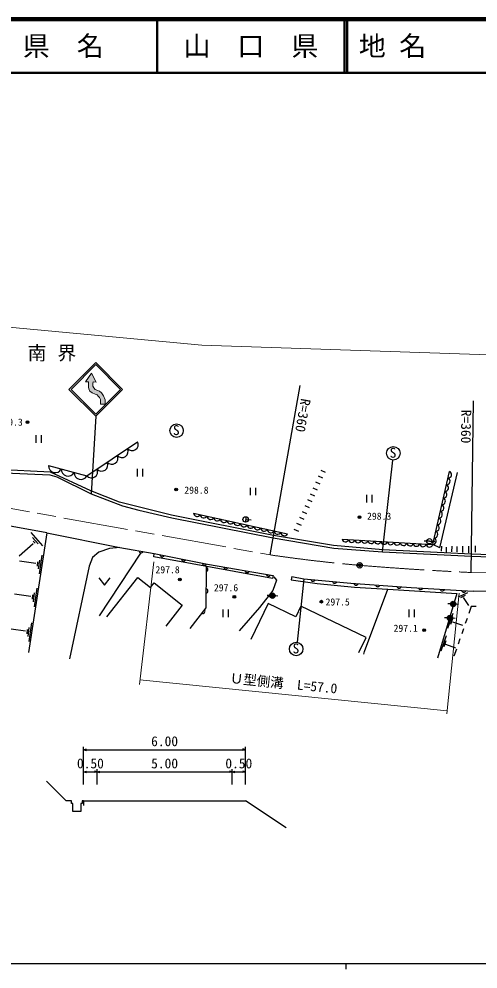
# Model space of a CAD drawing. Units: millimetres, scale not verified, with parts at other scales. Extents: x 40000 to 680000, y 20000 to 380000.
# Drawn here: x 307411 to 392475, y 204000 to 380000 of the extents above; entities that cross this region are included whole.
import ezdxf
from ezdxf.enums import TextEntityAlignment as Align

# ---------------------------------------------------------------- set-up
doc = ezdxf.new("R2010")
doc.units = ezdxf.units.MM
doc.header["$LTSCALE"] = 1000
doc.header["$PDMODE"] = 32
doc.header["$PDSIZE"] = 500
doc.linetypes.add('CHAIN', pattern=[18.5, 12, -1.5, 3.5, -1.5])
for name, color, linetype, lineweight in [('M-BGD', 7, 'Continuous', 25), ('M-BMK', 2, 'CHAIN', 13), ('M-BMK-SRVR', 3, 'Continuous', 25), ('M-STR-HTXT', 7, 'Continuous', 13), ('M-STR-STRC', 7, 'Continuous', 25), ('M-TTL', 2, 'Continuous', 140), ('M-TTL-BAND', 7, 'Continuous', 25), ('M-TTL-LINE', 7, 'Continuous', 50)]:
    doc.layers.add(name, color=color, linetype=linetype, lineweight=lineweight)
doc.layers.add('M-TTL-TXT', color=7, linetype='Continuous')
doc.styles.add('ＭＳ ゴシック', font='')
doc.styles.get('ＭＳ ゴシック').set_extended_font_data('MS Gothic')

msp = doc.modelspace()

# ---------------------------------------------------------------- hatches: boundary and pattern name
at = {"layer": 'M-STR-STRC'}
msp.add_hatch(color=256, dxfattribs=at).paths.add_polyline_path([(320566, 311045), (320354, 311468), (320309, 311801), (320264, 312753), (319720, 312783), (320838, 314369), (321729, 312738), (321140, 312753), (321110, 312481), (321125, 311997), (321261, 311650), (321548, 311347), (322319, 311045), (322681, 310728), (323089, 310214), (323376, 309474), (323361, 308673), (322500, 308673), (322500, 309096), (322485, 309504), (322334, 309882), (322107, 310108), (321896, 310350), (321533, 310501), (320944, 310758)])

# ---------------------------------------------------------------- linework, layer by layer
at = {"layer": 'M-BGD'}
for p, q in [((353938, 280725), (359537, 312113)), ((391224, 277453), (391628, 309250)), ((310521, 302899), (310521, 301499)), ((311571, 301499), (311571, 302899)), ((374772, 281275), (376694, 298297)), ((292084, 296506), (313148, 295579)), ((313250, 296030), (292117, 297070)), ((320745, 292572), (313250, 296030)), ((329337, 296648), (329337, 295248)), ((330387, 295248), (330387, 296648)), ((363332, 296430), (364151, 296058)), ((384079, 282623), (387216, 296180)), ((385401, 282023), (388692, 295960)), ((313148, 295579), (314405, 295152)), ((314405, 295152), (320777, 292045)), ((362340, 294245), (363159, 293873)), ((362836, 295338), (363655, 294966)), ((326064, 290465), (320745, 292572)), ((350249, 293153), (350249, 291753)), ((351299, 291753), (351299, 293153)), ((361844, 293152), (362663, 292780)), ((312576, 284829), (280403, 290490)), ((320777, 292045), (326587, 289814)), ((335686, 288049), (326064, 290465)), ((360852, 290967), (361671, 290595)), ((361348, 292060), (362167, 291688)), ((371813, 291850), (371813, 290450)), ((372863, 290450), (372863, 291850)), ((326587, 289814), (329610, 288975)), ((329610, 288975), (335719, 287571)), ((359860, 288782), (360679, 288410)), ((360356, 289874), (361175, 289502)), ((354577, 284305), (335686, 288049)), ((335719, 287571), (354505, 283903)), ((339769, 288469), (357154, 284638)), ((349448, 287777), (349373, 286780)), ((349411, 287279), (350408, 287203)), ((359364, 287689), (360183, 287317)), ((358372, 285504), (359191, 285132)), ((358868, 286596), (359687, 286224)), ((312576, 284829), (309173, 262650)), ((309608, 284885), (311784, 282374)), ((309941, 283954), (310977, 282778)), ((312576, 284829), (326075, 282077)), ((354505, 283903), (365742, 281969)), ((365689, 282443), (354577, 284305)), ((367276, 283655), (384079, 282623)), ((310046, 282761), (307466, 280496)), ((310011, 283287), (310380, 282901)), ((324191, 281878), (322236, 281223)), ((326075, 282077), (324191, 281878)), ((374815, 281660), (365689, 282443)), ((365742, 281969), (374772, 281275)), ((391268, 280878), (374789, 281662)), ((383467, 283240), (382467, 283240)), ((383467, 283240), (384467, 283240)), ((385401, 282023), (384079, 282623)), ((385707, 282344), (385629, 281385)), ((386565, 282173), (386581, 281221)), ((387595, 282329), (387572, 281260)), ((388578, 282274), (388531, 281291)), ((389584, 282305), (389577, 281166)), ((390716, 282344), (390708, 282126)), ((390708, 282126), (390723, 281127)), ((391940, 282415), (391933, 281213)), ((311653, 280673), (311145, 277185)), ((321043, 280205), (320399, 278660)), ((322236, 281223), (321043, 280205)), ((329898, 281069), (322280, 269455)), ((332405, 280377), (332452, 280978)), ((354371, 276359), (332405, 280377)), ((374772, 281275), (391263, 280509)), ((391263, 280509), (405894, 279893)), ((404994, 280277), (391268, 280878)), ((310545, 279105), (307518, 279549)), ((310857, 279448), (310763, 278613)), ((311184, 279760), (310958, 278145)), ((320399, 278660), (316752, 261478)), ((322198, 276483), (323248, 275083)), ((323248, 275083), (324298, 276483)), ((323714, 269239), (329446, 276519)), ((329446, 276519), (331787, 274675)), ((354484, 276912), (354371, 276359)), ((354633, 276652), (355116, 276028)), ((357956, 276702), (357876, 276116)), ((310717, 274574), (310210, 271087)), ((331787, 274675), (332452, 275519)), ((332452, 275519), (337653, 271424)), ((355116, 276028), (354461, 274109)), ((357876, 276116), (362664, 275422)), ((360200, 276287), (358941, 264527)), ((362664, 275422), (369557, 274714)), ((369557, 274714), (375770, 274340)), ((309609, 273006), (306582, 273451)), ((309921, 273349), (309827, 272515)), ((310249, 273661), (310022, 272047)), ((354461, 274109), (351976, 270966)), ((354373, 273170), (353373, 273182)), ((354373, 273170), (355373, 273158)), ((371463, 262846), (375770, 274340)), ((375770, 274340), (388530, 273597)), ((388530, 273597), (384941, 261591)), ((388774, 272915), (388841, 272941)), ((388841, 272941), (390599, 273726)), ((389268, 272800), (390152, 273242)), ((389731, 272826), (390708, 271328)), ((398580, 273851), (391548, 274009)), ((337653, 271424), (334599, 267543)), ((353562, 271738), (350357, 265036)), ((358723, 269270), (353562, 271738)), ((359659, 271226), (358723, 269270)), ((371757, 265440), (359659, 271226)), ((387874, 271632), (386874, 271644)), ((387874, 271632), (388874, 271621)), ((391223, 271186), (390766, 269872)), ((392126, 271145), (391223, 271186)), ((345214, 270582), (345214, 269182)), ((346264, 269182), (346264, 270582)), ((351976, 270966), (348238, 266675)), ((379633, 270582), (379633, 269182)), ((380683, 269182), (380683, 270582)), ((387793, 269871), (386822, 267062)), ((309731, 268150), (309224, 264663)), ((387260, 269029), (386260, 269041)), ((387260, 269029), (388260, 269017)), ((387734, 268946), (387372, 267835)), ((387723, 268315), (389572, 267671)), ((390437, 268928), (390109, 267983)), ((308623, 266582), (305960, 266973)), ((308935, 266925), (308842, 266090)), ((309263, 267237), (309037, 265622)), ((389780, 267039), (389451, 266094)), ((370405, 262614), (371757, 265440)), ((386548, 265707), (385577, 262899)), ((386490, 264783), (386127, 263671)), ((386478, 264151), (388327, 263507)), ((389123, 265150), (388794, 264205)), ((371344, 262333), (371463, 262846)), ((388466, 263261), (388008, 261947)), ((319395, 238151), (319395, 245133)), ((319395, 244633), (319895, 244758)), ((349395, 244633), (348895, 244758)), ((349395, 238151), (349395, 245133)), ((319395, 244633), (349395, 244633)), ((319395, 244633), (319895, 244508)), ((349395, 244633), (348895, 244508)), ((319395, 238151), (319395, 241022)), ((319395, 240522), (319895, 240647)), ((319395, 240522), (321895, 240522)), ((319395, 240522), (319895, 240397)), ((321895, 240522), (321395, 240647)), ((321895, 240522), (321395, 240397)), ((321895, 238151), (321895, 241022)), ((321895, 238151), (321895, 241022)), ((321895, 240522), (322395, 240647)), ((321895, 240522), (346895, 240522)), ((321895, 240522), (322395, 240397)), ((346895, 240522), (346395, 240647)), ((346895, 240522), (346395, 240397)), ((346895, 238151), (346895, 241022)), ((346895, 238151), (346895, 241022)), ((346895, 240522), (347395, 240647)), ((346895, 240522), (349395, 240522)), ((346895, 240522), (347395, 240397)), ((349395, 240522), (348895, 240647)), ((349395, 240522), (348895, 240397)), ((349395, 238151), (349395, 241022)), ((316145, 235151), (312490, 238806)), ((317145, 235151), (316145, 235151)), ((317145, 234651), (317145, 235151)), ((317395, 234651), (317145, 234651)), ((317395, 233151), (317395, 234651)), ((319145, 234651), (318895, 234651)), ((318895, 234651), (318895, 233151)), ((319395, 235151), (319145, 235151)), ((319145, 235151), (319145, 234651)), ((319395, 235151), (321895, 235151)), ((319395, 235151), (319395, 234313)), ((321895, 235151), (346895, 235151)), ((346895, 235151), (349395, 235151)), ((356895, 230151), (349395, 235151)), ((318895, 233151), (317395, 233151))]:
    msp.add_line(p, q, dxfattribs=at)
for points in [[(312884, 297298), (319993, 295363), (329393, 301682)], [(326075, 282077), (332452, 280978), (342372, 278992), (354484, 276912)], [(339109, 267058), (342110, 270928), (342131, 278598)], [(357956, 276702), (360200, 276287), (368924, 275471), (380101, 274681), (391548, 274009)]]:
    msp.add_lwpolyline(points, dxfattribs=at)
for centre, radius in [((308975, 305313), 100), ((308975, 305313), 80), ((308975, 305313), 60), ((308975, 305313), 40), ((308975, 305313), 20), ((308975, 305313), 20), ((336612, 303740), 1250), ((376779, 299544), 1250), ((336529, 292853), 100), ((336529, 292853), 80), ((336529, 292853), 60), ((336529, 292853), 40), ((336529, 292853), 20), ((336529, 292853), 20), ((349411, 287279), 500), ((370528, 287715), 100), ((370528, 287715), 80), ((370528, 287715), 60), ((370528, 287715), 40), ((370528, 287715), 20), ((370528, 287715), 20), ((383467, 283240), 500), ((337223, 276138), 100), ((337223, 276138), 80), ((337223, 276138), 60), ((337223, 276138), 40), ((337223, 276138), 20), ((337223, 276138), 20), ((347319, 272927), 100), ((347319, 272927), 80), ((347319, 272927), 60), ((347319, 272927), 40), ((347319, 272927), 20), ((347319, 272927), 20), ((354373, 273170), 500), ((354373, 273170), 400), ((354373, 273170), 300), ((354373, 273170), 200), ((354373, 273170), 100), ((354373, 273170), 20), ((363441, 272056), 100), ((363441, 272056), 80), ((363441, 272056), 60), ((363441, 272056), 40), ((363441, 272056), 20), ((363441, 272056), 20), ((387874, 271632), 500), ((387874, 271632), 400), ((387874, 271632), 300), ((387874, 271632), 200), ((387874, 271632), 100), ((387874, 271632), 20), ((387260, 269029), 500), ((387260, 269029), 400), ((387260, 269029), 300), ((387260, 269029), 200), ((387260, 269029), 100), ((387260, 269029), 20), ((382491, 266761), 100), ((382491, 266761), 80), ((382491, 266761), 60), ((382491, 266761), 40), ((382491, 266761), 20), ((382491, 266761), 20), ((358784, 263287), 1250)]:
    msp.add_circle(centre, radius, dxfattribs=at)
for centre, radius, start, end in [((328374, 301168), 1141, 221.02974, 26.79369), ((326494, 299904), 1141, 221.02974, 26.79369), ((322734, 297376), 1141, 221.02974, 26.79369), ((324614, 298640), 1141, 221.02974, 26.79369), ((314136, 297221), 1254, 176.45608, 333.08755), ((316506, 296576), 1254, 176.45608, 333.08755), ((318875, 295931), 1254, 176.45608, 333.08755), ((320855, 296112), 1141, 221.02974, 26.79369), ((386927, 295597), 650, 270.31647, 63.62117), ((386642, 294365), 650, 270.31647, 63.62117), ((386072, 291900), 650, 270.31647, 63.62117), ((386357, 293132), 650, 270.31647, 63.62117), ((385786, 290668), 650, 270.31647, 63.62117), ((385216, 288203), 650, 270.31647, 63.62117), ((385501, 289435), 650, 270.31647, 63.62117), ((340423, 288483), 654, 181.20555, 333.93906), ((341665, 288209), 654, 181.20555, 333.93906), ((342907, 287936), 654, 181.20555, 333.93906), ((344149, 287662), 654, 181.20555, 333.93906), ((345390, 287388), 654, 181.20555, 333.93906), ((346632, 287115), 654, 181.20555, 333.93906), ((384931, 286970), 650, 270.31647, 63.62117), ((347874, 286841), 654, 181.20555, 333.93906), ((349116, 286567), 654, 181.20555, 333.93906), ((350357, 286294), 654, 181.20555, 333.93906), ((351599, 286020), 654, 181.20555, 333.93906), ((352841, 285746), 654, 181.20555, 333.93906), ((354083, 285473), 654, 181.20555, 333.93906), ((355324, 285199), 654, 181.20555, 333.93906), ((384645, 285738), 650, 270.31647, 63.62117), ((356566, 284925), 654, 181.20555, 333.93906), ((367883, 283730), 612, 186.98772, 345.97824), ((369083, 283656), 612, 186.98772, 345.97824), ((370283, 283582), 612, 186.98772, 345.97824), ((371483, 283509), 612, 186.98772, 345.97824), ((372683, 283435), 612, 186.98772, 345.97824), ((384075, 283273), 650, 270.31647, 63.62117), ((384360, 284505), 650, 270.31647, 63.62117), ((373884, 283361), 612, 186.98772, 345.97824), ((375084, 283287), 612, 186.98772, 345.97824), ((376284, 283213), 612, 186.98772, 345.97824), ((377484, 283140), 612, 186.98772, 345.97824), ((378685, 283066), 612, 186.98772, 345.97824), ((379885, 282992), 612, 186.98772, 345.97824), ((381085, 282918), 612, 186.98772, 345.97824), ((382285, 282845), 612, 186.98772, 345.97824), ((383485, 282771), 612, 186.98772, 345.97824), ((330036, 281513), 417, 186.4818, 333.96139), ((333974, 280793), 417, 184.94052, 332.42011), ((337896, 280007), 417, 184.94052, 332.42011), ((341818, 279222), 417, 184.94052, 332.42011), ((342012, 278030), 417, 286.1093, 73.58889), ((345754, 278530), 417, 186.51534, 333.99493), ((349697, 277853), 417, 186.51534, 333.99493), ((353639, 277176), 417, 186.51534, 333.99493), ((361921, 276243), 417, 190.91509, 338.39468), ((365904, 275870), 417, 190.91509, 338.39468), ((369885, 275520), 417, 192.21775, 339.69734), ((373875, 275238), 417, 192.21775, 339.69734), ((377866, 274956), 417, 192.21775, 339.69734), ((381856, 274695), 417, 192.9034, 340.38299), ((342002, 274030), 417, 286.1093, 73.58889), ((385849, 274461), 417, 192.9034, 340.38299), ((389842, 274226), 417, 192.9034, 340.38299), ((341468, 270290), 417, 248.46626, 35.94585)]:
    msp.add_arc(centre, radius, start, end, dxfattribs=at)
for p in [(308975, 305313), (336529, 292853), (370528, 287715), (337223, 276138), (347319, 272927), (354373, 273170), (363441, 272056), (387874, 271632), (387260, 269029), (382491, 266761)]:
    msp.add_point(p, dxfattribs=at)
at = {"layer": 'M-BMK'}
for p, q in [((297519, 290789), (353938, 280725)), ((391224, 277453), (469887, 276456))]:
    msp.add_line(p, q, dxfattribs=at)
for centre, radius, start, end in [((394692, 557438), 279698, 261.62168, 265.04729), ((419840, 883471), 606693, 265.33949, 267.29657)]:
    msp.add_arc(centre, radius, start, end, dxfattribs=at)
at = {"layer": 'M-BMK-SRVR'}
msp.add_circle((370545, 278784), 500, dxfattribs=at)
msp.add_point((370545, 278784), dxfattribs=at)
at = {"layer": 'M-STR-HTXT'}
for p, q in [((293049, 324056), (341280, 319577)), ((341280, 319577), (411562, 317200)), ((332390, 279451), (329717, 256735)), ((386699, 251265), (388982, 273649)), ((329813, 257549), (386759, 251855))]:
    msp.add_line(p, q, dxfattribs=at)
at = {"layer": 'M-STR-STRC'}
for p, q in [((316674, 311386), (321638, 316350)), ((317056, 311386), (321638, 315968)), ((321638, 316350), (326602, 311386)), ((321638, 315968), (326220, 311386)), ((321638, 306422), (316674, 311386)), ((321638, 306804), (317056, 311386)), ((326602, 311386), (321638, 306422)), ((326220, 311386), (321638, 306804)), ((321638, 306422), (320777, 292045))]:
    msp.add_line(p, q, dxfattribs=at)
at = {"layer": 'M-STR-STRC', "lineweight": 13}
msp.add_lwpolyline([(320566, 311045), (320354, 311468), (320309, 311801), (320264, 312753), (319720, 312783), (320838, 314369), (321729, 312738), (321140, 312753), (321110, 312481), (321125, 311997), (321261, 311650), (321548, 311347), (322319, 311045), (322681, 310728), (323089, 310214), (323376, 309474), (323361, 308673), (322500, 308673), (322500, 309096), (322485, 309504), (322334, 309882), (322107, 310108), (321896, 310350), (321533, 310501), (320944, 310758)], close=True, dxfattribs=at)
at = {"layer": 'M-TTL'}
msp.add_line((680000, 380000), (40000, 380000), dxfattribs=at)
at = {"layer": 'M-TTL-BAND'}
for p, q in [((40000, 205000), (579000, 205000)), ((368000, 205000), (368000, 204000))]:
    msp.add_line(p, q, dxfattribs=at)
at = {"layer": 'M-TTL-LINE'}
for p, q in [((333000, 380000), (333000, 370000)), ((367750, 380000), (367750, 370000)), ((368250, 380000), (368250, 370000)), ((40000, 370000), (680000, 370000))]:
    msp.add_line(p, q, dxfattribs=at)

# ---------------------------------------------------------------- texts
at = {"layer": 'M-BGD', "style": 'ＭＳ ゴシック'}
for rotation, p in [(259.885, (359141, 309890)), (269.273, (388847, 307631))]:
    msp.add_text('R=360', height=1833, rotation=rotation, dxfattribs=at).set_placement(p, align=Align.BOTTOM_LEFT)
for s, height, p in [('299.3', 1320, (303621, 304260)), ('S', 1833, (335934, 302366)), ('S', 1833, (376100, 298170)), ('298.8', 1320, (338048, 291668)), ('298.3', 1320, (371914, 286838)), ('297.8', 1320, (332703, 276920)), ('297.6', 1320, (343537, 273585)), ('297.5', 1320, (364222, 270950)), ('297.1', 1320, (376822, 266076)), ('S', 1833, (358105, 261914))]:
    msp.add_text(s, height=height, dxfattribs=at).set_placement(p, align=Align.BOTTOM_LEFT)
for s, p in [('6.00', (334395, 244733)), ('0.50', (320645, 240622)), ('5.00', (334395, 240622)), ('0.50', (348145, 240622))]:
    msp.add_text(s, height=1833, dxfattribs=at).set_placement(p, align=Align.BOTTOM_CENTER)
at = {"layer": 'M-BGD', "insert": (309018, 316534), "char_height": 2566, "attachment_point": 7, "style": 'ＭＳ ゴシック'}
msp.add_mtext('\\T1.57;南界', dxfattribs=at)
at = {"layer": 'M-STR-HTXT', "style": 'ＭＳ ゴシック'}
msp.add_text('Ｕ型側溝\u3000L=57.0', height=1833, rotation=354.29, dxfattribs=at).set_placement((346359, 256471), align=Align.BOTTOM_LEFT)
at = {"layer": 'M-TTL-TXT', "style": 'ＭＳ ゴシック'}
for s, p in [('県\u3000名', (315625, 375000)), ('山\u3000口\u3000県', (350375, 375000))]:
    msp.add_text(s, height=3666, dxfattribs=at).set_placement(p, align=Align.MIDDLE_CENTER)
msp.add_text('地 名', height=3666, dxfattribs=at).set_placement((370380, 375000), align=Align.MIDDLE_LEFT)

doc.saveas('drawing.dxf')
